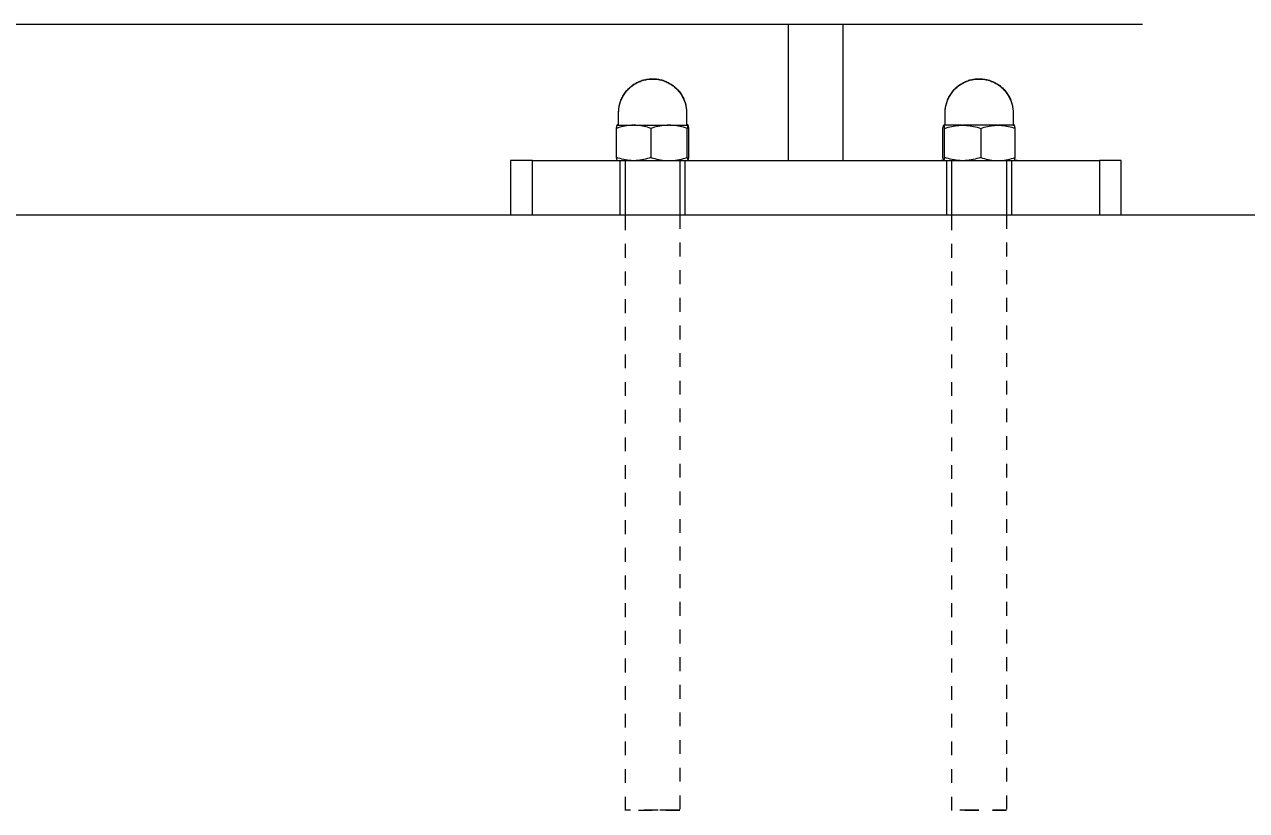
# Model space of a CAD drawing. Header units: inches. Extents: x -16 to 183, y -17 to 123.
# Drawn here: x 54.9 to 63.74, y 100.72 to 106.41 of the extents above; entities that cross this region are included whole.
import ezdxf

# ---------------------------------------------------------------- set-up
doc = ezdxf.new("R2010")
doc.units = ezdxf.units.IN
doc.linetypes.add('HIDDEN', pattern=[1.905, 1.27, -0.635])
for name, color, linetype, lineweight in [('ZANO_R', 7, 'Continuous', 0), ('ZANO_R_przerywana', 250, 'HIDDEN', 0), ('ZANO_W', 1, 'Continuous', 0)]:
    doc.layers.add(name, color=color, linetype=linetype, lineweight=lineweight)
doc.styles.get("Standard").update_dxf_attribs({"font": 'arial.ttf'})
doc.dimstyles.new('amerykanie', dxfattribs={"dimtxt": 50, "dimasz": 50, "dimexe": 0.5, "dimexo": 0.5, "dimgap": 1, "dimtad": 1, "dimdec": 0, "dimzin": 0, "dimlunit": 5, "dimtxsty": 'Standard', "dimcen": 0.09, "dimclrd": 1, "dimclre": 1, "dimclrt": 1, "dimazin": 0, "dimtfac": 1, "dimtdec": 0, "dimtmove": 0, "dimatfit": 3, "dimfxl": 1, "dimtzin": 0, "dimarcsym": 1})

# ---------------------------------------------------------------- blocks, each defined once
blk = doc.blocks.new('*D373')
at = {"layer": 'ZANO_W', "color": 1, "lineweight": -2}
blk.add_line((174.3979, 108.1682), (174.5922, 109.6169), dxfattribs=at)
blk.add_arc((173.9769, 105.0308), 4.1273, 13.91648, 68.44159, dxfattribs=at)
at = {"layer": 'ZANO_W', "color": 1}
for points in [[(175.5355, 109.0306), (175.4515, 108.708), (174.5258, 109.1214)], [(177.8176, 106.0032), (178.1485, 106.0436), (178.1042, 105.0308)]]:
    blk.add_solid(points, dxfattribs=at)
at = {"layer": 'ZANO_W', "color": 1, "insert": (178.5982, 109.9651), "char_height": 1.625, "attachment_point": 5}
blk.add_mtext("82%%d21'", dxfattribs=at)

msp = doc.modelspace()

# ---------------------------------------------------------------- linework, layer by layer
at = {"layer": 'ZANO_R'}
for p, q in [((62.98564, 106.40938), (-7.48676, 106.40938)), ((60.42659, 105.42448), (60.42659, 106.40938)), ((60.82029, 105.42448), (60.82029, 106.40938)), ((59.37587, 106.00742), (59.38401, 106.00955)), ((59.38401, 106.00955), (59.39221, 106.01141)), ((59.38408, 106.00755), (59.39227, 106.0094)), ((59.39221, 106.01141), (59.40048, 106.01298)), ((59.39227, 106.0094), (59.40053, 106.01096)), ((59.40048, 106.01298), (59.40879, 106.01427)), ((59.40053, 106.01096), (59.40883, 106.01225)), ((59.40879, 106.01427), (59.41714, 106.01528)), ((59.40883, 106.01225), (59.41717, 106.01325)), ((59.41714, 106.01528), (59.42552, 106.01599)), ((59.41717, 106.01325), (59.42555, 106.01397)), ((59.42552, 106.01599), (59.43393, 106.01642)), ((59.42555, 106.01397), (59.43394, 106.0144)), ((59.43393, 106.01642), (59.44234, 106.01657)), ((59.43394, 106.0144), (59.44234, 106.01454)), ((59.44234, 106.01657), (59.45075, 106.01642)), ((59.44234, 106.01454), (59.45074, 106.0144)), ((59.45074, 106.0144), (59.45913, 106.01397)), ((59.45075, 106.01642), (59.45915, 106.01599)), ((59.45913, 106.01397), (59.4675, 106.01325)), ((59.45915, 106.01599), (59.46753, 106.01528)), ((59.4675, 106.01325), (59.47584, 106.01225)), ((59.46753, 106.01528), (59.47589, 106.01427)), ((59.47584, 106.01225), (59.48415, 106.01096)), ((59.47589, 106.01427), (59.4842, 106.01298)), ((59.48415, 106.01096), (59.4924, 106.0094)), ((59.4842, 106.01298), (59.49246, 106.01141)), ((59.4924, 106.0094), (59.5006, 106.00755)), ((59.49246, 106.01141), (59.50067, 106.00955)), ((59.50067, 106.00955), (59.50881, 106.00742)), ((61.73807, 106.00742), (61.74621, 106.00955)), ((61.74621, 106.00955), (61.75442, 106.01141)), ((61.74628, 106.00755), (61.75448, 106.0094)), ((61.75442, 106.01141), (61.76268, 106.01298)), ((61.75448, 106.0094), (61.76273, 106.01096)), ((61.76268, 106.01298), (61.77099, 106.01427)), ((61.76273, 106.01096), (61.77104, 106.01225)), ((61.77099, 106.01427), (61.77935, 106.01528)), ((61.77104, 106.01225), (61.77938, 106.01325)), ((61.77935, 106.01528), (61.78773, 106.01599)), ((61.77938, 106.01325), (61.78775, 106.01397)), ((61.78773, 106.01599), (61.79613, 106.01642)), ((61.78775, 106.01397), (61.79614, 106.0144)), ((61.79613, 106.01642), (61.80454, 106.01657)), ((61.79614, 106.0144), (61.80454, 106.01454)), ((61.80454, 106.01657), (61.81295, 106.01642)), ((61.80454, 106.01454), (61.81294, 106.0144)), ((61.81294, 106.0144), (61.82133, 106.01397)), ((61.81295, 106.01642), (61.82135, 106.01599)), ((61.82133, 106.01397), (61.8297, 106.01325)), ((61.82135, 106.01599), (61.82974, 106.01528)), ((61.8297, 106.01325), (61.83805, 106.01225)), ((61.82974, 106.01528), (61.83809, 106.01427)), ((61.83805, 106.01225), (61.84635, 106.01096)), ((61.83809, 106.01427), (61.8464, 106.01298)), ((61.84635, 106.01096), (61.8546, 106.0094)), ((61.8464, 106.01298), (61.85467, 106.01141)), ((61.8546, 106.0094), (61.8628, 106.00755)), ((61.85467, 106.01141), (61.86287, 106.00955)), ((61.86287, 106.00955), (61.87101, 106.00742)), ((59.2461, 105.91895), (59.25129, 105.92558)), ((59.24627, 105.91716), (59.25146, 105.92377)), ((59.25129, 105.92558), (59.2567, 105.93202)), ((59.25146, 105.92377), (59.25688, 105.93019)), ((59.2567, 105.93202), (59.26233, 105.93827)), ((59.25688, 105.93019), (59.26251, 105.93643)), ((59.26233, 105.93827), (59.26817, 105.94432)), ((59.26251, 105.93643), (59.26835, 105.94247)), ((59.26817, 105.94432), (59.27421, 105.95018)), ((59.26835, 105.94247), (59.27439, 105.94831)), ((59.27421, 105.95018), (59.28045, 105.95582)), ((59.27439, 105.94831), (59.28062, 105.95394)), ((59.28045, 105.95582), (59.28688, 105.96124)), ((59.28062, 105.95394), (59.28705, 105.95935)), ((59.28688, 105.96124), (59.2935, 105.96645)), ((59.28705, 105.95935), (59.29366, 105.96454)), ((59.2935, 105.96645), (59.30028, 105.97142)), ((59.29366, 105.96454), (59.30044, 105.96951)), ((59.30028, 105.97142), (59.30723, 105.97616)), ((59.30044, 105.96951), (59.30738, 105.97423)), ((59.30723, 105.97616), (59.31434, 105.98066)), ((59.30738, 105.97423), (59.31449, 105.97872)), ((59.31434, 105.98066), (59.3216, 105.98491)), ((59.31449, 105.97872), (59.32174, 105.98296)), ((59.3216, 105.98491), (59.329, 105.98891)), ((59.32174, 105.98296), (59.32913, 105.98695)), ((59.329, 105.98891), (59.33653, 105.99266)), ((59.32913, 105.98695), (59.33666, 105.99069)), ((59.33653, 105.99266), (59.34419, 105.99615)), ((59.33666, 105.99069), (59.34431, 105.99417)), ((59.34419, 105.99615), (59.35196, 105.99937)), ((59.34431, 105.99417), (59.35207, 105.99739)), ((59.35196, 105.99937), (59.35984, 106.00232)), ((59.35207, 105.99739), (59.35994, 106.00033)), ((59.35984, 106.00232), (59.36781, 106.00501)), ((59.35994, 106.00033), (59.3679, 106.00301)), ((59.36781, 106.00501), (59.37587, 106.00742)), ((59.3679, 106.00301), (59.37595, 106.00542)), ((59.37595, 106.00542), (59.38408, 106.00755)), ((59.5006, 106.00755), (59.50872, 106.00542)), ((59.50872, 106.00542), (59.51678, 106.00301)), ((59.50881, 106.00742), (59.51687, 106.00501)), ((59.51678, 106.00301), (59.52474, 106.00033)), ((59.51687, 106.00501), (59.52484, 106.00232)), ((59.52474, 106.00033), (59.53261, 105.99739)), ((59.52484, 106.00232), (59.53272, 105.99937)), ((59.53261, 105.99739), (59.54037, 105.99417)), ((59.53272, 105.99937), (59.54049, 105.99615)), ((59.54037, 105.99417), (59.54802, 105.99069)), ((59.54049, 105.99615), (59.54814, 105.99266)), ((59.54802, 105.99069), (59.55554, 105.98695)), ((59.54814, 105.99266), (59.55568, 105.98891)), ((59.55554, 105.98695), (59.56294, 105.98296)), ((59.55568, 105.98891), (59.56308, 105.98491)), ((59.56294, 105.98296), (59.57019, 105.97872)), ((59.56308, 105.98491), (59.57033, 105.98066)), ((59.57019, 105.97872), (59.57729, 105.97423)), ((59.57033, 105.98066), (59.57744, 105.97616)), ((59.57729, 105.97423), (59.58424, 105.96951)), ((59.57744, 105.97616), (59.58439, 105.97142)), ((59.58424, 105.96951), (59.59102, 105.96454)), ((59.58439, 105.97142), (59.59118, 105.96645)), ((59.59102, 105.96454), (59.59763, 105.95935)), ((59.59118, 105.96645), (59.59779, 105.96124)), ((59.59763, 105.95935), (59.60405, 105.95394)), ((59.59779, 105.96124), (59.60422, 105.95582)), ((59.60405, 105.95394), (59.61029, 105.94831)), ((59.60422, 105.95582), (59.61046, 105.95018)), ((59.61029, 105.94831), (59.61633, 105.94247)), ((59.61046, 105.95018), (59.6165, 105.94432)), ((59.61633, 105.94247), (59.62217, 105.93643)), ((59.6165, 105.94432), (59.62234, 105.93827)), ((59.62217, 105.93643), (59.6278, 105.93019)), ((59.62234, 105.93827), (59.62797, 105.93202)), ((59.6278, 105.93019), (59.63321, 105.92377)), ((59.62797, 105.93202), (59.63339, 105.92558)), ((59.63321, 105.92377), (59.6384, 105.91716)), ((59.63339, 105.92558), (59.63858, 105.91895)), ((61.6083, 105.91895), (61.61349, 105.92558)), ((61.60848, 105.91716), (61.61367, 105.92377)), ((61.61349, 105.92558), (61.6189, 105.93202)), ((61.61367, 105.92377), (61.61908, 105.93019)), ((61.6189, 105.93202), (61.62453, 105.93827)), ((61.61908, 105.93019), (61.62471, 105.93643)), ((61.62453, 105.93827), (61.63037, 105.94432)), ((61.62471, 105.93643), (61.63055, 105.94247)), ((61.63037, 105.94432), (61.63642, 105.95018)), ((61.63055, 105.94247), (61.63659, 105.94831)), ((61.63642, 105.95018), (61.64266, 105.95582)), ((61.63659, 105.94831), (61.64283, 105.95394)), ((61.64266, 105.95582), (61.64909, 105.96124)), ((61.64283, 105.95394), (61.64925, 105.95935)), ((61.64909, 105.96124), (61.6557, 105.96645)), ((61.64925, 105.95935), (61.65586, 105.96454)), ((61.6557, 105.96645), (61.66248, 105.97142)), ((61.65586, 105.96454), (61.66264, 105.96951)), ((61.66248, 105.97142), (61.66944, 105.97616)), ((61.66264, 105.96951), (61.66959, 105.97423)), ((61.66944, 105.97616), (61.67654, 105.98066)), ((61.66959, 105.97423), (61.67669, 105.97872)), ((61.67654, 105.98066), (61.6838, 105.98491)), ((61.67669, 105.97872), (61.68394, 105.98296)), ((61.6838, 105.98491), (61.6912, 105.98891)), ((61.68394, 105.98296), (61.69134, 105.98695)), ((61.6912, 105.98891), (61.69874, 105.99266)), ((61.69134, 105.98695), (61.69886, 105.99069)), ((61.69874, 105.99266), (61.70639, 105.99615)), ((61.69886, 105.99069), (61.70651, 105.99417)), ((61.70639, 105.99615), (61.71416, 105.99937)), ((61.70651, 105.99417), (61.71427, 105.99739)), ((61.71416, 105.99937), (61.72204, 106.00232)), ((61.71427, 105.99739), (61.72214, 106.00033)), ((61.72204, 106.00232), (61.73001, 106.00501)), ((61.72214, 106.00033), (61.7301, 106.00301)), ((61.73001, 106.00501), (61.73807, 106.00742)), ((61.7301, 106.00301), (61.73815, 106.00542)), ((61.73815, 106.00542), (61.74628, 106.00755)), ((61.8628, 106.00755), (61.87093, 106.00542)), ((61.87093, 106.00542), (61.87898, 106.00301)), ((61.87101, 106.00742), (61.87907, 106.00501)), ((61.87898, 106.00301), (61.88694, 106.00033)), ((61.87907, 106.00501), (61.88704, 106.00232)), ((61.88694, 106.00033), (61.89481, 105.99739)), ((61.88704, 106.00232), (61.89492, 105.99937)), ((61.89481, 105.99739), (61.90257, 105.99417)), ((61.89492, 105.99937), (61.90269, 105.99615)), ((61.90257, 105.99417), (61.91022, 105.99069)), ((61.90269, 105.99615), (61.91035, 105.99266)), ((61.91022, 105.99069), (61.91775, 105.98695)), ((61.91035, 105.99266), (61.91788, 105.98891)), ((61.91775, 105.98695), (61.92514, 105.98296)), ((61.91788, 105.98891), (61.92528, 105.98491)), ((61.92514, 105.98296), (61.93239, 105.97872)), ((61.92528, 105.98491), (61.93254, 105.98066)), ((61.93239, 105.97872), (61.93949, 105.97423)), ((61.93254, 105.98066), (61.93965, 105.97616)), ((61.93949, 105.97423), (61.94644, 105.96951)), ((61.93965, 105.97616), (61.9466, 105.97142)), ((61.94644, 105.96951), (61.95322, 105.96454)), ((61.9466, 105.97142), (61.95338, 105.96645)), ((61.95322, 105.96454), (61.95983, 105.95935)), ((61.95338, 105.96645), (61.95999, 105.96124)), ((61.95983, 105.95935), (61.96625, 105.95394)), ((61.95999, 105.96124), (61.96642, 105.95582)), ((61.96625, 105.95394), (61.97249, 105.94831)), ((61.96642, 105.95582), (61.97266, 105.95018)), ((61.97249, 105.94831), (61.97853, 105.94247)), ((61.97266, 105.95018), (61.97871, 105.94432)), ((61.97853, 105.94247), (61.98437, 105.93643)), ((61.97871, 105.94432), (61.98455, 105.93827)), ((61.98437, 105.93643), (61.99, 105.93019)), ((61.98455, 105.93827), (61.99018, 105.93202)), ((61.99, 105.93019), (61.99541, 105.92377)), ((61.99018, 105.93202), (61.99559, 105.92558)), ((61.99541, 105.92377), (62.00061, 105.91716)), ((61.99559, 105.92558), (62.00078, 105.91895)), ((59.20317, 105.82836), (59.20529, 105.8365)), ((59.20327, 105.82674), (59.2054, 105.83487)), ((59.20529, 105.8365), (59.20768, 105.84457)), ((59.2054, 105.83487), (59.2078, 105.84292)), ((59.20768, 105.84457), (59.21035, 105.85254)), ((59.2078, 105.84292), (59.21048, 105.85088)), ((59.21035, 105.85254), (59.21329, 105.86043)), ((59.21048, 105.85088), (59.21343, 105.85875)), ((59.21329, 105.86043), (59.2165, 105.8682)), ((59.21343, 105.85875), (59.21665, 105.86651)), ((59.2165, 105.8682), (59.21997, 105.87587)), ((59.21665, 105.86651), (59.22012, 105.87416)), ((59.21997, 105.87587), (59.2237, 105.88341)), ((59.22012, 105.87416), (59.22386, 105.88168)), ((59.2237, 105.88341), (59.22769, 105.89081)), ((59.22386, 105.88168), (59.22785, 105.88908)), ((59.22769, 105.89081), (59.23193, 105.89808)), ((59.22785, 105.88908), (59.2321, 105.89633)), ((59.23193, 105.89808), (59.23641, 105.9052)), ((59.2321, 105.89633), (59.23658, 105.90343)), ((59.23641, 105.9052), (59.24114, 105.91216)), ((59.23658, 105.90343), (59.24131, 105.91038)), ((59.24114, 105.91216), (59.2461, 105.91895)), ((59.24131, 105.91038), (59.24627, 105.91716)), ((59.6384, 105.91716), (59.64336, 105.91038)), ((59.63858, 105.91895), (59.64354, 105.91216)), ((59.64336, 105.91038), (59.64809, 105.90343)), ((59.64354, 105.91216), (59.64826, 105.9052)), ((59.64809, 105.90343), (59.65258, 105.89633)), ((59.64826, 105.9052), (59.65275, 105.89808)), ((59.65258, 105.89633), (59.65682, 105.88908)), ((59.65275, 105.89808), (59.65698, 105.89081)), ((59.65682, 105.88908), (59.66081, 105.88168)), ((59.65698, 105.89081), (59.66097, 105.88341)), ((59.66081, 105.88168), (59.66455, 105.87416)), ((59.66097, 105.88341), (59.6647, 105.87587)), ((59.66455, 105.87416), (59.66803, 105.86651)), ((59.6647, 105.87587), (59.66817, 105.8682)), ((59.66803, 105.86651), (59.67124, 105.85875)), ((59.66817, 105.8682), (59.67138, 105.86043)), ((59.67124, 105.85875), (59.67419, 105.85088)), ((59.67138, 105.86043), (59.67432, 105.85254)), ((59.67419, 105.85088), (59.67687, 105.84292)), ((59.67432, 105.85254), (59.67699, 105.84457)), ((59.67687, 105.84292), (59.67928, 105.83487)), ((59.67699, 105.84457), (59.67939, 105.8365)), ((59.67928, 105.83487), (59.6814, 105.82674)), ((59.67939, 105.8365), (59.6815, 105.82836)), ((61.56538, 105.82836), (61.56749, 105.8365)), ((61.56547, 105.82674), (61.5676, 105.83487)), ((61.56749, 105.8365), (61.56989, 105.84457)), ((61.5676, 105.83487), (61.57001, 105.84292)), ((61.56989, 105.84457), (61.57256, 105.85254)), ((61.57001, 105.84292), (61.57269, 105.85088)), ((61.57256, 105.85254), (61.5755, 105.86043)), ((61.57269, 105.85088), (61.57563, 105.85875)), ((61.5755, 105.86043), (61.5787, 105.8682)), ((61.57563, 105.85875), (61.57885, 105.86651)), ((61.5787, 105.8682), (61.58218, 105.87587)), ((61.57885, 105.86651), (61.58233, 105.87416)), ((61.58218, 105.87587), (61.58591, 105.88341)), ((61.58233, 105.87416), (61.58607, 105.88168)), ((61.58591, 105.88341), (61.5899, 105.89081)), ((61.58607, 105.88168), (61.59006, 105.88908)), ((61.5899, 105.89081), (61.59413, 105.89808)), ((61.59006, 105.88908), (61.5943, 105.89633)), ((61.59413, 105.89808), (61.59862, 105.9052)), ((61.5943, 105.89633), (61.59879, 105.90343)), ((61.59862, 105.9052), (61.60334, 105.91216)), ((61.59879, 105.90343), (61.60352, 105.91038)), ((61.60334, 105.91216), (61.6083, 105.91895)), ((61.60352, 105.91038), (61.60848, 105.91716)), ((62.00061, 105.91716), (62.00557, 105.91038)), ((62.00078, 105.91895), (62.00574, 105.91216)), ((62.00557, 105.91038), (62.01029, 105.90343)), ((62.00574, 105.91216), (62.01046, 105.9052)), ((62.01029, 105.90343), (62.01478, 105.89633)), ((62.01046, 105.9052), (62.01495, 105.89808)), ((62.01478, 105.89633), (62.01902, 105.88908)), ((62.01495, 105.89808), (62.01919, 105.89081)), ((62.01902, 105.88908), (62.02302, 105.88168)), ((62.01919, 105.89081), (62.02317, 105.88341)), ((62.02302, 105.88168), (62.02675, 105.87416)), ((62.02317, 105.88341), (62.02691, 105.87587)), ((62.02675, 105.87416), (62.03023, 105.86651)), ((62.02691, 105.87587), (62.03038, 105.8682)), ((62.03023, 105.86651), (62.03345, 105.85875)), ((62.03038, 105.8682), (62.03359, 105.86043)), ((62.03345, 105.85875), (62.0364, 105.85088)), ((62.03359, 105.86043), (62.03653, 105.85254)), ((62.0364, 105.85088), (62.03907, 105.84292)), ((62.03653, 105.85254), (62.03919, 105.84457)), ((62.03907, 105.84292), (62.04148, 105.83487)), ((62.03919, 105.84457), (62.04159, 105.8365)), ((62.04148, 105.83487), (62.04361, 105.82674)), ((62.04159, 105.8365), (62.04371, 105.82836)), ((59.19627, 105.76848), (59.19642, 105.77688)), ((59.19627, 105.68462), (59.19627, 105.76848)), ((59.1964, 105.77842), (59.19682, 105.78683)), ((59.19642, 105.77688), (59.19685, 105.78527)), ((59.19682, 105.78683), (59.19752, 105.79521)), ((59.19685, 105.78527), (59.19757, 105.79364)), ((59.19752, 105.79521), (59.19851, 105.80357)), ((59.19757, 105.79364), (59.19857, 105.80198)), ((59.19851, 105.80357), (59.19978, 105.81188)), ((59.19857, 105.80198), (59.19985, 105.81029)), ((59.19978, 105.81188), (59.20133, 105.82015)), ((59.19985, 105.81029), (59.20142, 105.81854)), ((59.20133, 105.82015), (59.20317, 105.82836)), ((59.20142, 105.81854), (59.20327, 105.82674)), ((59.6814, 105.82674), (59.68325, 105.81854)), ((59.6815, 105.82836), (59.68334, 105.82015)), ((59.68325, 105.81854), (59.68482, 105.81029)), ((59.68334, 105.82015), (59.6849, 105.81188)), ((59.68482, 105.81029), (59.68611, 105.80198)), ((59.6849, 105.81188), (59.68617, 105.80357)), ((59.68611, 105.80198), (59.68711, 105.79364)), ((59.68617, 105.80357), (59.68716, 105.79521)), ((59.68711, 105.79364), (59.68783, 105.78527)), ((59.68716, 105.79521), (59.68786, 105.78683)), ((59.68783, 105.78527), (59.68826, 105.77688)), ((59.68786, 105.78683), (59.68827, 105.77842)), ((59.68826, 105.77688), (59.6884, 105.76848)), ((59.6884, 105.76848), (59.6884, 105.68462)), ((61.55848, 105.76848), (61.55862, 105.77688)), ((61.55848, 105.68462), (61.55848, 105.76848)), ((61.55861, 105.77842), (61.55902, 105.78683)), ((61.55862, 105.77688), (61.55905, 105.78527)), ((61.55902, 105.78683), (61.55972, 105.79521)), ((61.55905, 105.78527), (61.55977, 105.79364)), ((61.55972, 105.79521), (61.56071, 105.80357)), ((61.55977, 105.79364), (61.56077, 105.80198)), ((61.56071, 105.80357), (61.56198, 105.81188)), ((61.56077, 105.80198), (61.56206, 105.81029)), ((61.56198, 105.81188), (61.56354, 105.82015)), ((61.56206, 105.81029), (61.56362, 105.81854)), ((61.56354, 105.82015), (61.56538, 105.82836)), ((61.56362, 105.81854), (61.56547, 105.82674)), ((62.04361, 105.82674), (62.04546, 105.81854)), ((62.04371, 105.82836), (62.04554, 105.82015)), ((62.04546, 105.81854), (62.04703, 105.81029)), ((62.04554, 105.82015), (62.0471, 105.81188)), ((62.04703, 105.81029), (62.04831, 105.80198)), ((62.0471, 105.81188), (62.04837, 105.80357)), ((62.04831, 105.80198), (62.04931, 105.79364)), ((62.04837, 105.80357), (62.04936, 105.79521)), ((62.04931, 105.79364), (62.05003, 105.78527)), ((62.04936, 105.79521), (62.05006, 105.78683)), ((62.05003, 105.78527), (62.05046, 105.77688)), ((62.05006, 105.78683), (62.05048, 105.77842)), ((62.05046, 105.77688), (62.0506, 105.76848)), ((62.0506, 105.76848), (62.0506, 105.68462)), ((59.18074, 105.65907), (59.18664, 105.68192)), ((59.18074, 105.65704), (59.18626, 105.6798)), ((59.1928, 105.66118), (59.18074, 105.65704)), ((59.18074, 105.65704), (59.18074, 105.65907)), ((59.18074, 105.44685), (59.18074, 105.65704)), ((59.18626, 105.6798), (59.18643, 105.6799)), ((59.18644, 105.6799), (59.18643, 105.6799)), ((59.18643, 105.6799), (59.18643, 105.6799)), ((59.18643, 105.6799), (59.18644, 105.6799)), ((59.18644, 105.6799), (59.18649, 105.6799)), ((59.18649, 105.6799), (59.18678, 105.6799)), ((59.18664, 105.68192), (59.18833, 105.6799)), ((59.18678, 105.6799), (59.18807, 105.6799)), ((59.19543, 105.68192), (59.18682, 105.68192)), ((59.18807, 105.6799), (59.19365, 105.6799)), ((59.19171, 105.68194), (59.19627, 105.68665)), ((59.1921, 105.67996), (59.19226, 105.67998)), ((59.19226, 105.67998), (59.19242, 105.68001)), ((59.19242, 105.68001), (59.19257, 105.68004)), ((59.19257, 105.68004), (59.19273, 105.68007)), ((59.19273, 105.68007), (59.19288, 105.68011)), ((59.205, 105.66492), (59.1928, 105.66118)), ((59.19288, 105.68011), (59.19304, 105.68016)), ((59.19304, 105.68016), (59.19319, 105.68021)), ((59.19319, 105.68021), (59.19334, 105.68027)), ((59.19334, 105.68027), (59.19348, 105.68033)), ((59.19348, 105.68033), (59.19363, 105.68039)), ((59.19363, 105.68039), (59.19377, 105.68047)), ((59.19365, 105.6799), (59.21683, 105.6799)), ((59.19377, 105.68047), (59.19391, 105.68054)), ((59.19391, 105.68054), (59.19405, 105.68062)), ((59.19405, 105.68062), (59.19418, 105.68071)), ((59.19418, 105.68071), (59.19431, 105.6808)), ((59.19431, 105.6808), (59.19444, 105.68089)), ((59.19444, 105.68089), (59.19457, 105.68099)), ((59.19457, 105.68099), (59.19469, 105.6811)), ((59.19469, 105.6811), (59.19481, 105.6812)), ((59.19481, 105.6812), (59.19492, 105.68131)), ((59.19492, 105.68131), (59.19503, 105.68143)), ((59.19503, 105.68143), (59.19514, 105.68155)), ((59.19514, 105.68155), (59.19524, 105.68167)), ((59.19524, 105.68167), (59.19534, 105.6818)), ((59.19534, 105.6818), (59.19543, 105.68193)), ((59.19543, 105.68193), (59.19552, 105.68206)), ((59.19552, 105.68206), (59.19561, 105.68219)), ((59.19561, 105.68219), (59.19569, 105.68233)), ((59.19569, 105.68233), (59.19576, 105.68247)), ((59.19576, 105.68247), (59.19583, 105.68261)), ((59.19583, 105.68261), (59.1959, 105.68276)), ((59.1959, 105.68276), (59.19596, 105.68291)), ((59.19596, 105.68291), (59.19601, 105.68306)), ((59.19601, 105.68306), (59.19606, 105.68321)), ((59.19606, 105.68321), (59.19611, 105.68336)), ((59.19611, 105.68336), (59.19615, 105.68352)), ((59.19615, 105.68352), (59.19618, 105.68367)), ((59.19618, 105.68367), (59.19621, 105.68383)), ((59.19621, 105.68383), (59.19623, 105.68399)), ((59.19623, 105.68399), (59.19625, 105.68414)), ((59.19625, 105.68414), (59.19627, 105.6843)), ((59.19627, 105.68446), (59.19627, 105.68462)), ((59.19627, 105.6843), (59.19627, 105.68446)), ((59.21731, 105.66826), (59.205, 105.66492)), ((59.21683, 105.6799), (59.30241, 105.6799)), ((59.22973, 105.67118), (59.21731, 105.66826)), ((59.24223, 105.67368), (59.22973, 105.67118)), ((59.25482, 105.67577), (59.24223, 105.67368)), ((59.26746, 105.67744), (59.25482, 105.67577)), ((59.28016, 105.67868), (59.26746, 105.67744)), ((59.29289, 105.6795), (59.28016, 105.67868)), ((59.30564, 105.6799), (59.29289, 105.6795)), ((59.31839, 105.6795), (59.30564, 105.6799)), ((59.30931, 105.6799), (59.55799, 105.6799)), ((59.33112, 105.67868), (59.31839, 105.6795)), ((59.34381, 105.67744), (59.33112, 105.67868)), ((59.35646, 105.67577), (59.34381, 105.67744)), ((59.36904, 105.67369), (59.35646, 105.67577)), ((59.38155, 105.67118), (59.36904, 105.67369)), ((59.39397, 105.66826), (59.38155, 105.67118)), ((59.40628, 105.66493), (59.39397, 105.66826)), ((59.41848, 105.66119), (59.40628, 105.66493)), ((59.43054, 105.65704), (59.41848, 105.66119)), ((59.44321, 105.66119), (59.43054, 105.65704)), ((59.43054, 105.65704), (59.43054, 105.44685)), ((59.45601, 105.66494), (59.44321, 105.66119)), ((59.46892, 105.66827), (59.45601, 105.66494)), ((59.48193, 105.67119), (59.46892, 105.66827)), ((59.49503, 105.6737), (59.48193, 105.67119)), ((59.5082, 105.67578), (59.49503, 105.6737)), ((59.52143, 105.67745), (59.5082, 105.67578)), ((59.5347, 105.67869), (59.52143, 105.67745)), ((59.54801, 105.67951), (59.5347, 105.67869)), ((59.56134, 105.6799), (59.54801, 105.67951)), ((59.57467, 105.67951), (59.56134, 105.6799)), ((59.56514, 105.6799), (59.69786, 105.6799)), ((59.58798, 105.67869), (59.57467, 105.67951)), ((59.60125, 105.67745), (59.58798, 105.67869)), ((59.61448, 105.67578), (59.60125, 105.67745)), ((59.62765, 105.6737), (59.61448, 105.67578)), ((59.64075, 105.67119), (59.62765, 105.6737)), ((59.65376, 105.66827), (59.64075, 105.67119)), ((59.66667, 105.66494), (59.65376, 105.66827)), ((59.67947, 105.66119), (59.66667, 105.66494)), ((59.69214, 105.65704), (59.67947, 105.66119)), ((59.6884, 105.68665), (59.6884, 105.68649)), ((59.6884, 105.68649), (59.68841, 105.68633)), ((59.6884, 105.68462), (59.6884, 105.68446)), ((59.6884, 105.68446), (59.68841, 105.68429)), ((59.68841, 105.68633), (59.68842, 105.68617)), ((59.68841, 105.68429), (59.68843, 105.68413)), ((59.68842, 105.68617), (59.68844, 105.68601)), ((59.68843, 105.68413), (59.68845, 105.68397)), ((59.68844, 105.68601), (59.68846, 105.68585)), ((59.68845, 105.68397), (59.68847, 105.6838)), ((59.68846, 105.68585), (59.68849, 105.68569)), ((59.68847, 105.6838), (59.6885, 105.68364)), ((59.68849, 105.68569), (59.68853, 105.68554)), ((59.6885, 105.68364), (59.68854, 105.68348)), ((59.68853, 105.68554), (59.68857, 105.68538)), ((59.68854, 105.68348), (59.68858, 105.68332)), ((59.68857, 105.68538), (59.68861, 105.68523)), ((59.68858, 105.68332), (59.68863, 105.68317)), ((59.68861, 105.68523), (59.68866, 105.68508)), ((59.68863, 105.68317), (59.68868, 105.68301)), ((59.68866, 105.68508), (59.68872, 105.68493)), ((59.68868, 105.68301), (59.68874, 105.68286)), ((59.68872, 105.68493), (59.68878, 105.68478)), ((59.68874, 105.68286), (59.68881, 105.68271)), ((59.68878, 105.68478), (59.68885, 105.68464)), ((59.68881, 105.68271), (59.68887, 105.68256)), ((59.68885, 105.68464), (59.68892, 105.68449)), ((59.68887, 105.68256), (59.68895, 105.68241)), ((59.68892, 105.68449), (59.68899, 105.68435)), ((59.68895, 105.68241), (59.68903, 105.68227)), ((59.68899, 105.68435), (59.68907, 105.68421)), ((59.68903, 105.68227), (59.68911, 105.68213)), ((59.68907, 105.68421), (59.68916, 105.68408)), ((59.68911, 105.68213), (59.6892, 105.68199)), ((59.68916, 105.68408), (59.68925, 105.68395)), ((59.6892, 105.68199), (59.6893, 105.68185)), ((59.68925, 105.68395), (59.68934, 105.68382)), ((59.69618, 105.68192), (59.68925, 105.68192)), ((59.6893, 105.68185), (59.68939, 105.68172)), ((59.68934, 105.68382), (59.68944, 105.68369)), ((59.68939, 105.68172), (59.6895, 105.6816)), ((59.68944, 105.68369), (59.68954, 105.68357)), ((59.6895, 105.6816), (59.6896, 105.68147)), ((59.68954, 105.68357), (59.68965, 105.68345)), ((59.6896, 105.68147), (59.68972, 105.68135)), ((59.68965, 105.68345), (59.68976, 105.68334)), ((59.68972, 105.68135), (59.68983, 105.68123)), ((59.68976, 105.68334), (59.68988, 105.68322)), ((59.68983, 105.68123), (59.68995, 105.68112)), ((59.68988, 105.68322), (59.68999, 105.68312)), ((59.68995, 105.68112), (59.69007, 105.68101)), ((59.68999, 105.68312), (59.69012, 105.68301)), ((59.69007, 105.68101), (59.6902, 105.68091)), ((59.69012, 105.68301), (59.69024, 105.68292)), ((59.6902, 105.68091), (59.69033, 105.68081)), ((59.69024, 105.68292), (59.69037, 105.68282)), ((59.69033, 105.68081), (59.69047, 105.68072)), ((59.69037, 105.68282), (59.6905, 105.68273)), ((59.69047, 105.68072), (59.6906, 105.68063)), ((59.6905, 105.68273), (59.69064, 105.68265)), ((59.6906, 105.68063), (59.69074, 105.68054)), ((59.69064, 105.68265), (59.69078, 105.68257)), ((59.69074, 105.68054), (59.69089, 105.68046)), ((59.69078, 105.68257), (59.69092, 105.68249)), ((59.69089, 105.68046), (59.69103, 105.68039)), ((59.69092, 105.68249), (59.69106, 105.68242)), ((59.69103, 105.68039), (59.69118, 105.68031)), ((59.69106, 105.68242), (59.69121, 105.68235)), ((59.69118, 105.68031), (59.69133, 105.68025)), ((59.69121, 105.68235), (59.69135, 105.68229)), ((59.69133, 105.68025), (59.69149, 105.68019)), ((59.69135, 105.68229), (59.6915, 105.68224)), ((59.69149, 105.68019), (59.69164, 105.68014)), ((59.6915, 105.68224), (59.69166, 105.68219)), ((59.69164, 105.68014), (59.6918, 105.68009)), ((59.69166, 105.68219), (59.69181, 105.68214)), ((59.6918, 105.68009), (59.69196, 105.68004)), ((59.69181, 105.68214), (59.69196, 105.6821)), ((59.69196, 105.6821), (59.69212, 105.68207)), ((59.69196, 105.68004), (59.69212, 105.68001)), ((59.69212, 105.68207), (59.69228, 105.68204)), ((59.69212, 105.68001), (59.69228, 105.67997)), ((59.69804, 105.6799), (59.69214, 105.65704)), ((59.69214, 105.44685), (59.69214, 105.65704)), ((59.69228, 105.68204), (59.69244, 105.68201)), ((59.69228, 105.67997), (59.69244, 105.67995)), ((59.69244, 105.68201), (59.69259, 105.68199)), ((59.69259, 105.68199), (59.69275, 105.68198)), ((59.6978, 105.68192), (59.69618, 105.68192)), ((59.69816, 105.68192), (59.6978, 105.68192)), ((59.70394, 105.65704), (59.69804, 105.6799)), ((59.69823, 105.68192), (59.69816, 105.68192)), ((59.69823, 105.68192), (59.69824, 105.68192)), ((59.69824, 105.68192), (59.69823, 105.68192)), ((59.69824, 105.68192), (59.69842, 105.68182)), ((59.69824, 105.68192), (59.69824, 105.68192)), ((59.69824, 105.68192), (59.69824, 105.68192)), ((59.69824, 105.68192), (59.69824, 105.68192)), ((59.70394, 105.65907), (59.69842, 105.68182)), ((59.70364, 105.65917), (59.70394, 105.65907)), ((59.70394, 105.65704), (59.70394, 105.65907)), ((59.70394, 105.44685), (59.70394, 105.65704)), ((61.54294, 105.65907), (61.54846, 105.68182)), ((61.54294, 105.65704), (61.54884, 105.6799)), ((61.54324, 105.65917), (61.54294, 105.65907)), ((61.54294, 105.65704), (61.54294, 105.65907)), ((61.54294, 105.44685), (61.54294, 105.65704)), ((61.54846, 105.68182), (61.54864, 105.68192)), ((61.54865, 105.68192), (61.54864, 105.68192)), ((61.54864, 105.68192), (61.54864, 105.68192)), ((61.54864, 105.68192), (61.54864, 105.68192)), ((61.54864, 105.68192), (61.54864, 105.68192)), ((61.54864, 105.68192), (61.54864, 105.68192)), ((61.54864, 105.68192), (61.54872, 105.68192)), ((61.54872, 105.68192), (61.54908, 105.68192)), ((61.54884, 105.6799), (61.55474, 105.65704)), ((61.68174, 105.6799), (61.54902, 105.6799)), ((61.54908, 105.68192), (61.5507, 105.68192)), ((61.5507, 105.68192), (61.55763, 105.68192)), ((61.55391, 105.68195), (61.55848, 105.68665)), ((61.55391, 105.67992), (61.55848, 105.68462)), ((61.55474, 105.65704), (61.56741, 105.66119)), ((61.55474, 105.44685), (61.55474, 105.65704)), ((61.56741, 105.66119), (61.58021, 105.66494)), ((61.58021, 105.66494), (61.59312, 105.66827)), ((61.59312, 105.66827), (61.60613, 105.67119)), ((61.60613, 105.67119), (61.61922, 105.6737)), ((61.61922, 105.6737), (61.63239, 105.67578)), ((61.63239, 105.67578), (61.64562, 105.67745)), ((61.64562, 105.67745), (61.6589, 105.67869)), ((61.6589, 105.67869), (61.67221, 105.67951)), ((61.67221, 105.67951), (61.68554, 105.6799)), ((61.68554, 105.6799), (61.69887, 105.67951)), ((61.93757, 105.6799), (61.68889, 105.6799)), ((61.69887, 105.67951), (61.71218, 105.67869)), ((61.71218, 105.67869), (61.72545, 105.67745)), ((61.72545, 105.67745), (61.73868, 105.67578)), ((61.73868, 105.67578), (61.75185, 105.6737)), ((61.75185, 105.6737), (61.76495, 105.67119)), ((61.76495, 105.67119), (61.77796, 105.66827)), ((61.77796, 105.66827), (61.79087, 105.66494)), ((61.79087, 105.66494), (61.80367, 105.66119)), ((61.80367, 105.66119), (61.81634, 105.65704)), ((61.81634, 105.65704), (61.8284, 105.66119)), ((61.81634, 105.65704), (61.81634, 105.44685)), ((61.8284, 105.66119), (61.8406, 105.66493)), ((61.8406, 105.66493), (61.85291, 105.66826)), ((61.85291, 105.66826), (61.86533, 105.67118)), ((61.86533, 105.67118), (61.87783, 105.67369)), ((61.87783, 105.67369), (61.89042, 105.67577)), ((61.89042, 105.67577), (61.90307, 105.67744)), ((61.90307, 105.67744), (61.91576, 105.67868)), ((61.91576, 105.67868), (61.92849, 105.6795)), ((61.92849, 105.6795), (61.94124, 105.6799)), ((61.94124, 105.6799), (61.95399, 105.6795)), ((62.03005, 105.6799), (61.94447, 105.6799)), ((61.95399, 105.6795), (61.96672, 105.67868)), ((61.96672, 105.67868), (61.97941, 105.67744)), ((61.97941, 105.67744), (61.99206, 105.67577)), ((61.99206, 105.67577), (62.00464, 105.67368)), ((62.00464, 105.67368), (62.01715, 105.67118)), ((62.01715, 105.67118), (62.02957, 105.66826)), ((62.02957, 105.66826), (62.04188, 105.66492)), ((62.05323, 105.6799), (62.03005, 105.6799)), ((62.04188, 105.66492), (62.05408, 105.66118)), ((62.0506, 105.68665), (62.05061, 105.68649)), ((62.0506, 105.68462), (62.05061, 105.68446)), ((62.05061, 105.68649), (62.05061, 105.68633)), ((62.05061, 105.68633), (62.05063, 105.68617)), ((62.05061, 105.68446), (62.05062, 105.68429)), ((62.05062, 105.68429), (62.05063, 105.68413)), ((62.05063, 105.68617), (62.05064, 105.68601)), ((62.05063, 105.68413), (62.05065, 105.68397)), ((62.05064, 105.68601), (62.05067, 105.68585)), ((62.05065, 105.68397), (62.05067, 105.68381)), ((62.05067, 105.68585), (62.0507, 105.68569)), ((62.05067, 105.68381), (62.05071, 105.68365)), ((62.0507, 105.68569), (62.05073, 105.68554)), ((62.05071, 105.68365), (62.05074, 105.68349)), ((62.05073, 105.68554), (62.05077, 105.68538)), ((62.05074, 105.68349), (62.05078, 105.68333)), ((62.05077, 105.68538), (62.05082, 105.68523)), ((62.05078, 105.68333), (62.05083, 105.68318)), ((62.05082, 105.68523), (62.05087, 105.68508)), ((62.05083, 105.68318), (62.05088, 105.68302)), ((62.05087, 105.68508), (62.05092, 105.68493)), ((62.05088, 105.68302), (62.05094, 105.68287)), ((62.05092, 105.68493), (62.05098, 105.68478)), ((62.05094, 105.68287), (62.051, 105.68272)), ((62.05098, 105.68478), (62.05105, 105.68464)), ((62.051, 105.68272), (62.05107, 105.68257)), ((62.05105, 105.68464), (62.05112, 105.68449)), ((62.05107, 105.68257), (62.05115, 105.68242)), ((62.05112, 105.68449), (62.0512, 105.68435)), ((62.05115, 105.68242), (62.05122, 105.68228)), ((62.0512, 105.68435), (62.05128, 105.68421)), ((62.05122, 105.68228), (62.05131, 105.68214)), ((62.05128, 105.68421), (62.05136, 105.68408)), ((62.05131, 105.68214), (62.0514, 105.682)), ((62.05136, 105.68408), (62.05145, 105.68395)), ((62.0514, 105.682), (62.05149, 105.68187)), ((62.05145, 105.68395), (62.05155, 105.68382)), ((62.05145, 105.68192), (62.06006, 105.68192)), ((62.05149, 105.68187), (62.05159, 105.68174)), ((62.05155, 105.68382), (62.05164, 105.68369)), ((62.05159, 105.68174), (62.05169, 105.68161)), ((62.05164, 105.68369), (62.05175, 105.68357)), ((62.05169, 105.68161), (62.05179, 105.68149)), ((62.05175, 105.68357), (62.05185, 105.68345)), ((62.05179, 105.68149), (62.0519, 105.68137)), ((62.05185, 105.68345), (62.05196, 105.68334)), ((62.0519, 105.68137), (62.05202, 105.68125)), ((62.05196, 105.68334), (62.05208, 105.68322)), ((62.05202, 105.68125), (62.05214, 105.68114)), ((62.05208, 105.68322), (62.0522, 105.68312)), ((62.05214, 105.68114), (62.05226, 105.68103)), ((62.0522, 105.68312), (62.05232, 105.68301)), ((62.05226, 105.68103), (62.05239, 105.68093)), ((62.05232, 105.68301), (62.05245, 105.68292)), ((62.05239, 105.68093), (62.05251, 105.68083)), ((62.05245, 105.68292), (62.05258, 105.68282)), ((62.05251, 105.68083), (62.05265, 105.68073)), ((62.05258, 105.68282), (62.05271, 105.68273)), ((62.05265, 105.68073), (62.05278, 105.68064)), ((62.05271, 105.68273), (62.05284, 105.68265)), ((62.05278, 105.68064), (62.05292, 105.68056)), ((62.05284, 105.68265), (62.05298, 105.68257)), ((62.05292, 105.68056), (62.05306, 105.68047)), ((62.05298, 105.68257), (62.05312, 105.68249)), ((62.05306, 105.68047), (62.05321, 105.6804)), ((62.05312, 105.68249), (62.05326, 105.68242)), ((62.05321, 105.6804), (62.05336, 105.68033)), ((62.0588, 105.6799), (62.05323, 105.6799)), ((62.05326, 105.68242), (62.05341, 105.68235)), ((62.05336, 105.68033), (62.05351, 105.68026)), ((62.05341, 105.68235), (62.05356, 105.68229)), ((62.05351, 105.68026), (62.05366, 105.6802)), ((62.05356, 105.68229), (62.05371, 105.68224)), ((62.05366, 105.6802), (62.05381, 105.68015)), ((62.05371, 105.68224), (62.05386, 105.68219)), ((62.05381, 105.68015), (62.05397, 105.6801)), ((62.05386, 105.68219), (62.05401, 105.68214)), ((62.05397, 105.6801), (62.05412, 105.68005)), ((62.05401, 105.68214), (62.05417, 105.6821)), ((62.05408, 105.66118), (62.06614, 105.65704)), ((62.05412, 105.68005), (62.05428, 105.68001)), ((62.05417, 105.6821), (62.05432, 105.68207)), ((62.05428, 105.68001), (62.05444, 105.67998)), ((62.05432, 105.68207), (62.05448, 105.68204)), ((62.05448, 105.68204), (62.05464, 105.68201)), ((62.05464, 105.68201), (62.0548, 105.68199)), ((62.0548, 105.68199), (62.05496, 105.68198)), ((62.06024, 105.68192), (62.05854, 105.6799)), ((62.0601, 105.6799), (62.0588, 105.6799)), ((62.06039, 105.6799), (62.0601, 105.6799)), ((62.06614, 105.65907), (62.06024, 105.68192)), ((62.06044, 105.6799), (62.06039, 105.6799)), ((62.06044, 105.6799), (62.06045, 105.6799)), ((62.06045, 105.6799), (62.06044, 105.6799)), ((62.06045, 105.6799), (62.06062, 105.6798)), ((62.06045, 105.6799), (62.06045, 105.6799)), ((62.06614, 105.65704), (62.06062, 105.6798)), ((62.06614, 105.65704), (62.06614, 105.65907)), ((62.06614, 105.44685), (62.06614, 105.65704)), ((58.41513, 105.42448), (58.41513, 105.03078)), ((58.57261, 105.42448), (58.41513, 105.42448)), ((58.41525, 105.42448), (58.41525, 105.03078)), ((58.57261, 105.42448), (60.42659, 105.42448)), ((58.57261, 105.03078), (58.57261, 105.42448)), ((59.16675, 105.42602), (59.18494, 105.42602)), ((59.19377, 105.44244), (59.18074, 105.44685)), ((59.1858, 105.42448), (59.18074, 105.44685)), ((59.20695, 105.43848), (59.19377, 105.44244)), ((59.20612, 105.42448), (59.20612, 105.03078)), ((59.22026, 105.43499), (59.20695, 105.43848)), ((59.23369, 105.43195), (59.22026, 105.43499)), ((59.2472, 105.42938), (59.23369, 105.43195)), ((59.24549, 105.03078), (59.24549, 105.42116)), ((59.2608, 105.42727), (59.2472, 105.42938)), ((59.27447, 105.42564), (59.2608, 105.42727)), ((59.28818, 105.42448), (59.27447, 105.42564)), ((59.33692, 105.42565), (59.32322, 105.42448)), ((59.35056, 105.42728), (59.33692, 105.42565)), ((59.36415, 105.42939), (59.35056, 105.42728)), ((59.37765, 105.43196), (59.36415, 105.42939)), ((59.39106, 105.435), (59.37765, 105.43196)), ((59.40435, 105.43849), (59.39106, 105.435)), ((59.41752, 105.44244), (59.40435, 105.43849)), ((59.43054, 105.44685), (59.41752, 105.44244)), ((59.43054, 105.44685), (59.44421, 105.44244)), ((59.44421, 105.44244), (59.45802, 105.43848)), ((59.45802, 105.43848), (59.47195, 105.43498)), ((59.47195, 105.43498), (59.48599, 105.43195)), ((59.48599, 105.43195), (59.50012, 105.42938)), ((59.50012, 105.42938), (59.51433, 105.42727)), ((59.51433, 105.42727), (59.52861, 105.42564)), ((59.52861, 105.42564), (59.54292, 105.42448)), ((59.5798, 105.42448), (59.59411, 105.42564)), ((59.59411, 105.42564), (59.60838, 105.42728)), ((59.60838, 105.42728), (59.62258, 105.42938)), ((59.62258, 105.42938), (59.63671, 105.43195)), ((59.63671, 105.43195), (59.65074, 105.43499)), ((59.63919, 105.42116), (59.63919, 105.03078)), ((59.65074, 105.43499), (59.66467, 105.43848)), ((59.66467, 105.43848), (59.67847, 105.44244)), ((59.67847, 105.44244), (59.69214, 105.44685)), ((59.67856, 105.03078), (59.67856, 105.42448)), ((59.69214, 105.44685), (59.69721, 105.42448)), ((59.69887, 105.42448), (59.70394, 105.44685)), ((59.69974, 105.42602), (59.71793, 105.42602)), ((60.42659, 105.42448), (60.82029, 105.42448)), ((60.82029, 105.42448), (62.67427, 105.42448)), ((61.54714, 105.42602), (61.52895, 105.42602)), ((61.54801, 105.42448), (61.54294, 105.44685)), ((61.55474, 105.44685), (61.54967, 105.42448)), ((61.5684, 105.44244), (61.55474, 105.44685)), ((61.56832, 105.42448), (61.56832, 105.03078)), ((61.58221, 105.43848), (61.5684, 105.44244)), ((61.59613, 105.43499), (61.58221, 105.43848)), ((61.61017, 105.43195), (61.59613, 105.43499)), ((61.60769, 105.03078), (61.60769, 105.42116)), ((61.6243, 105.42938), (61.61017, 105.43195)), ((61.6385, 105.42728), (61.6243, 105.42938)), ((61.65276, 105.42564), (61.6385, 105.42728)), ((61.66708, 105.42448), (61.65276, 105.42564)), ((61.71827, 105.42564), (61.70395, 105.42448)), ((61.73254, 105.42727), (61.71827, 105.42564)), ((61.74675, 105.42938), (61.73254, 105.42727)), ((61.76089, 105.43195), (61.74675, 105.42938)), ((61.77493, 105.43498), (61.76089, 105.43195)), ((61.78886, 105.43848), (61.77493, 105.43498)), ((61.80267, 105.44244), (61.78886, 105.43848)), ((61.81634, 105.44685), (61.80267, 105.44244)), ((61.81634, 105.44685), (61.82936, 105.44244)), ((61.82936, 105.44244), (61.84253, 105.43849)), ((61.84253, 105.43849), (61.85582, 105.435)), ((61.85582, 105.435), (61.86923, 105.43196)), ((61.86923, 105.43196), (61.88273, 105.42939)), ((61.88273, 105.42939), (61.89632, 105.42728)), ((61.89632, 105.42728), (61.90996, 105.42565)), ((61.90996, 105.42565), (61.92366, 105.42448)), ((61.9587, 105.42448), (61.97241, 105.42564)), ((61.97241, 105.42564), (61.98607, 105.42727)), ((61.98607, 105.42727), (61.99967, 105.42938)), ((61.99967, 105.42938), (62.01319, 105.43195)), ((62.00139, 105.42116), (62.00139, 105.03078)), ((62.01319, 105.43195), (62.02662, 105.43499)), ((62.02662, 105.43499), (62.03992, 105.43848)), ((62.03992, 105.43848), (62.05311, 105.44244)), ((62.04076, 105.03078), (62.04076, 105.42448)), ((62.05311, 105.44244), (62.06614, 105.44685)), ((62.06108, 105.42448), (62.06614, 105.44685)), ((62.08013, 105.42602), (62.06194, 105.42602)), ((62.67427, 105.42448), (62.67427, 105.03078)), ((62.83174, 105.42448), (62.67427, 105.42448)), ((62.83175, 105.03078), (62.83175, 105.42448)), ((58.41513, 105.03078), (58.57261, 105.03078)), ((58.57261, 105.03078), (62.67427, 105.03078)), ((59.24549, 105.0062), (59.24549, 105.03078)), ((59.63919, 105.03078), (59.63919, 105.0062)), ((61.60769, 105.0062), (61.60769, 105.03078)), ((62.00139, 105.03078), (62.00139, 105.0062)), ((62.67427, 105.03078), (62.83173, 105.03078))]:
    msp.add_line(p, q, dxfattribs=at)
msp.add_lwpolyline([(-14.11259, 105.03078), (181.73293, 105.03078)], dxfattribs=at)
at = {"layer": 'ZANO_R_przerywana', "ltscale": 0.05}
for p, q in [((59.24549, 100.72133), (59.24549, 105.03078)), ((59.63919, 105.03078), (59.63919, 100.72133)), ((61.60769, 100.72133), (61.60769, 105.03078)), ((62.00139, 105.03078), (62.00139, 100.72133)), ((59.48179, 100.72336), (59.24552, 100.72336)), ((59.63911, 100.72133), (59.24557, 100.72133)), ((59.59453, 100.72336), (59.48179, 100.72336)), ((59.62881, 100.72336), (59.59453, 100.72336)), ((59.63697, 100.72336), (59.62881, 100.72336)), ((59.63877, 100.72336), (59.63697, 100.72336)), ((59.63914, 100.72336), (59.63877, 100.72336)), ((59.63919, 100.72336), (59.63914, 100.72336)), ((59.63915, 100.72336), (59.63918, 100.72336)), ((59.63918, 100.72336), (59.63919, 100.72336)), ((59.63919, 100.72336), (59.63919, 100.72336)), ((62.00139, 100.72133), (61.60773, 100.72133)), ((61.76509, 100.72336), (61.60777, 100.72336)), ((62.00131, 100.72336), (61.76509, 100.72336)), ((62.00136, 100.72133), (62.00139, 100.72133)), ((62.00139, 100.72133), (62.00139, 100.72133))]:
    msp.add_line(p, q, dxfattribs=at)

# ---------------------------------------------------------------- dimensions: what is measured, and where the dimension line sits
at = {"layer": 'ZANO_W'}
dim = msp.add_angular_dim_2l(base=(177.6394, 106.93351), line1=((174.33137, 107.67262), (174.18478, 106.58005)), line2=((19.10502, 105.03078), (183.20953, 105.03078)), dimstyle='amerykanie', override={"dimtxt": 1.625, "dimasz": 1, "dimgap": 0.5, "dimdec": 4, "dimaunit": 1, "dimadec": 1, "dimtdec": 4, "dimtmove": 1, "dimfrac": 2}, dxfattribs=at)
dim.commit()
dim.dimension.update_dxf_attribs({"geometry": '*D373', "text_midpoint": (178.5982, 109.96509), "dimtype": 162})

doc.saveas('drawing.dxf')
